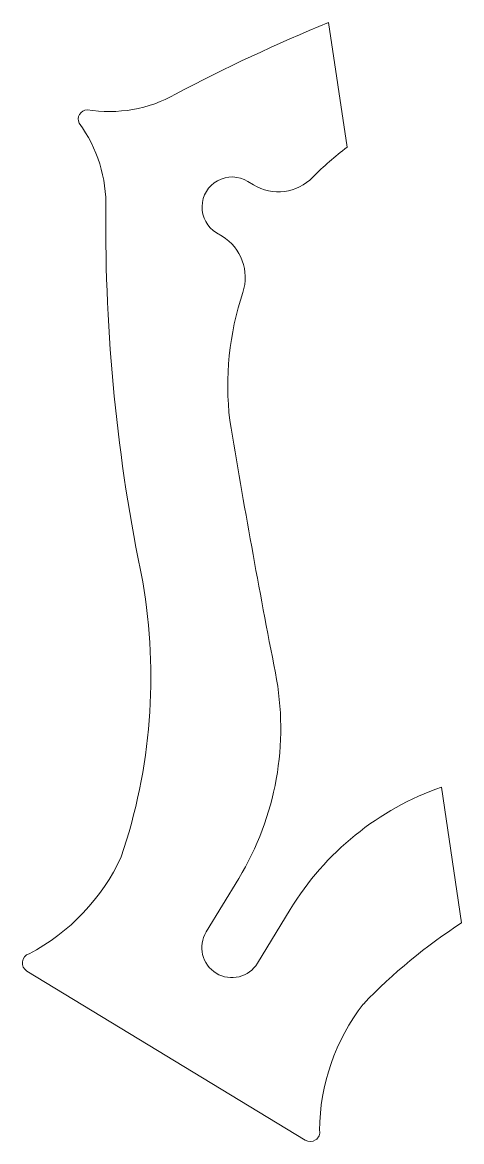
# Model space of a CAD drawing. Header units: inches. Extents: x 2.1 to 20.3, y 0.5 to 47.
import ezdxf

# ---------------------------------------------------------------- set-up
doc = ezdxf.new("R2010")
doc.units = ezdxf.units.IN
doc.header["$MEASUREMENT"] = 0

msp = doc.modelspace()

# ---------------------------------------------------------------- linework, layer by layer
at = {"color": 7, "linetype": 'Continuous', "lineweight": 15}
for p, q in [((14.818, 47.01), (15.584, 41.825)), ((11.46, 40.406), (11.693, 40.265)), ((10.161, 38.27), (10.394, 38.129)), ((19.508, 15.249), (20.341, 9.612)), ((9.733, 9.234), (11.084, 11.456)), ((11.869, 7.935), (13.221, 10.157)), ((13.85, 0.578), (2.29, 7.607))]:
    msp.add_line(p, q, dxfattribs=at)
for centre, radius, start, end in [((42.434, -20.089), 72.559, 112.37094, 117.91888), ((5.696, 48.978), 5.672, 260.8264, 299.1748), ((4.813, 42.985), 0.394, 93.1272, 204.2741), ((-0.102, 39.443), 5.672, 358.2265, 36.5749), ((23.009, 31.938), 12.364, 126.909, 135.6825), ((10.81, 39.338), 1.25, 58.7007, 238.7007), ((12.732, 41.974), 2, 238.7007, 315.6825), ((78.124, 38.612), 72.559, 179.48244, 191.79696), ((9.355, 36.42), 2, 341.7188, 58.7007), ((22.994, 31.914), 12.364, 161.7188, 186.6602), ((375.153, 90.899), 369.414, 189.41332, 191.06615), ((-15.803, 19.819), 23.24, 341.2498, 9.8069), ((0.831, 17.69), 12, 328.7007, 11.0661), ((23.474, 3.923), 12, 109.299, 148.7007), ((-1.655, 15.979), 8.657, 297.7961, 335.2069), ((33.02, -9.865), 23.24, 123.064, 136.1515), ((10.801, 8.584), 1.25, 148.7007, 328.7007), ((2.495, 7.944), 0.394, 106.7697, 238.7007), ((23.099, 0.928), 8.657, 142.1944, 179.6053), ((14.055, 0.915), 0.394, 238.7007, 10.6317)]:
    msp.add_arc(centre, radius, start, end, dxfattribs=at)

doc.saveas('drawing.dxf')
